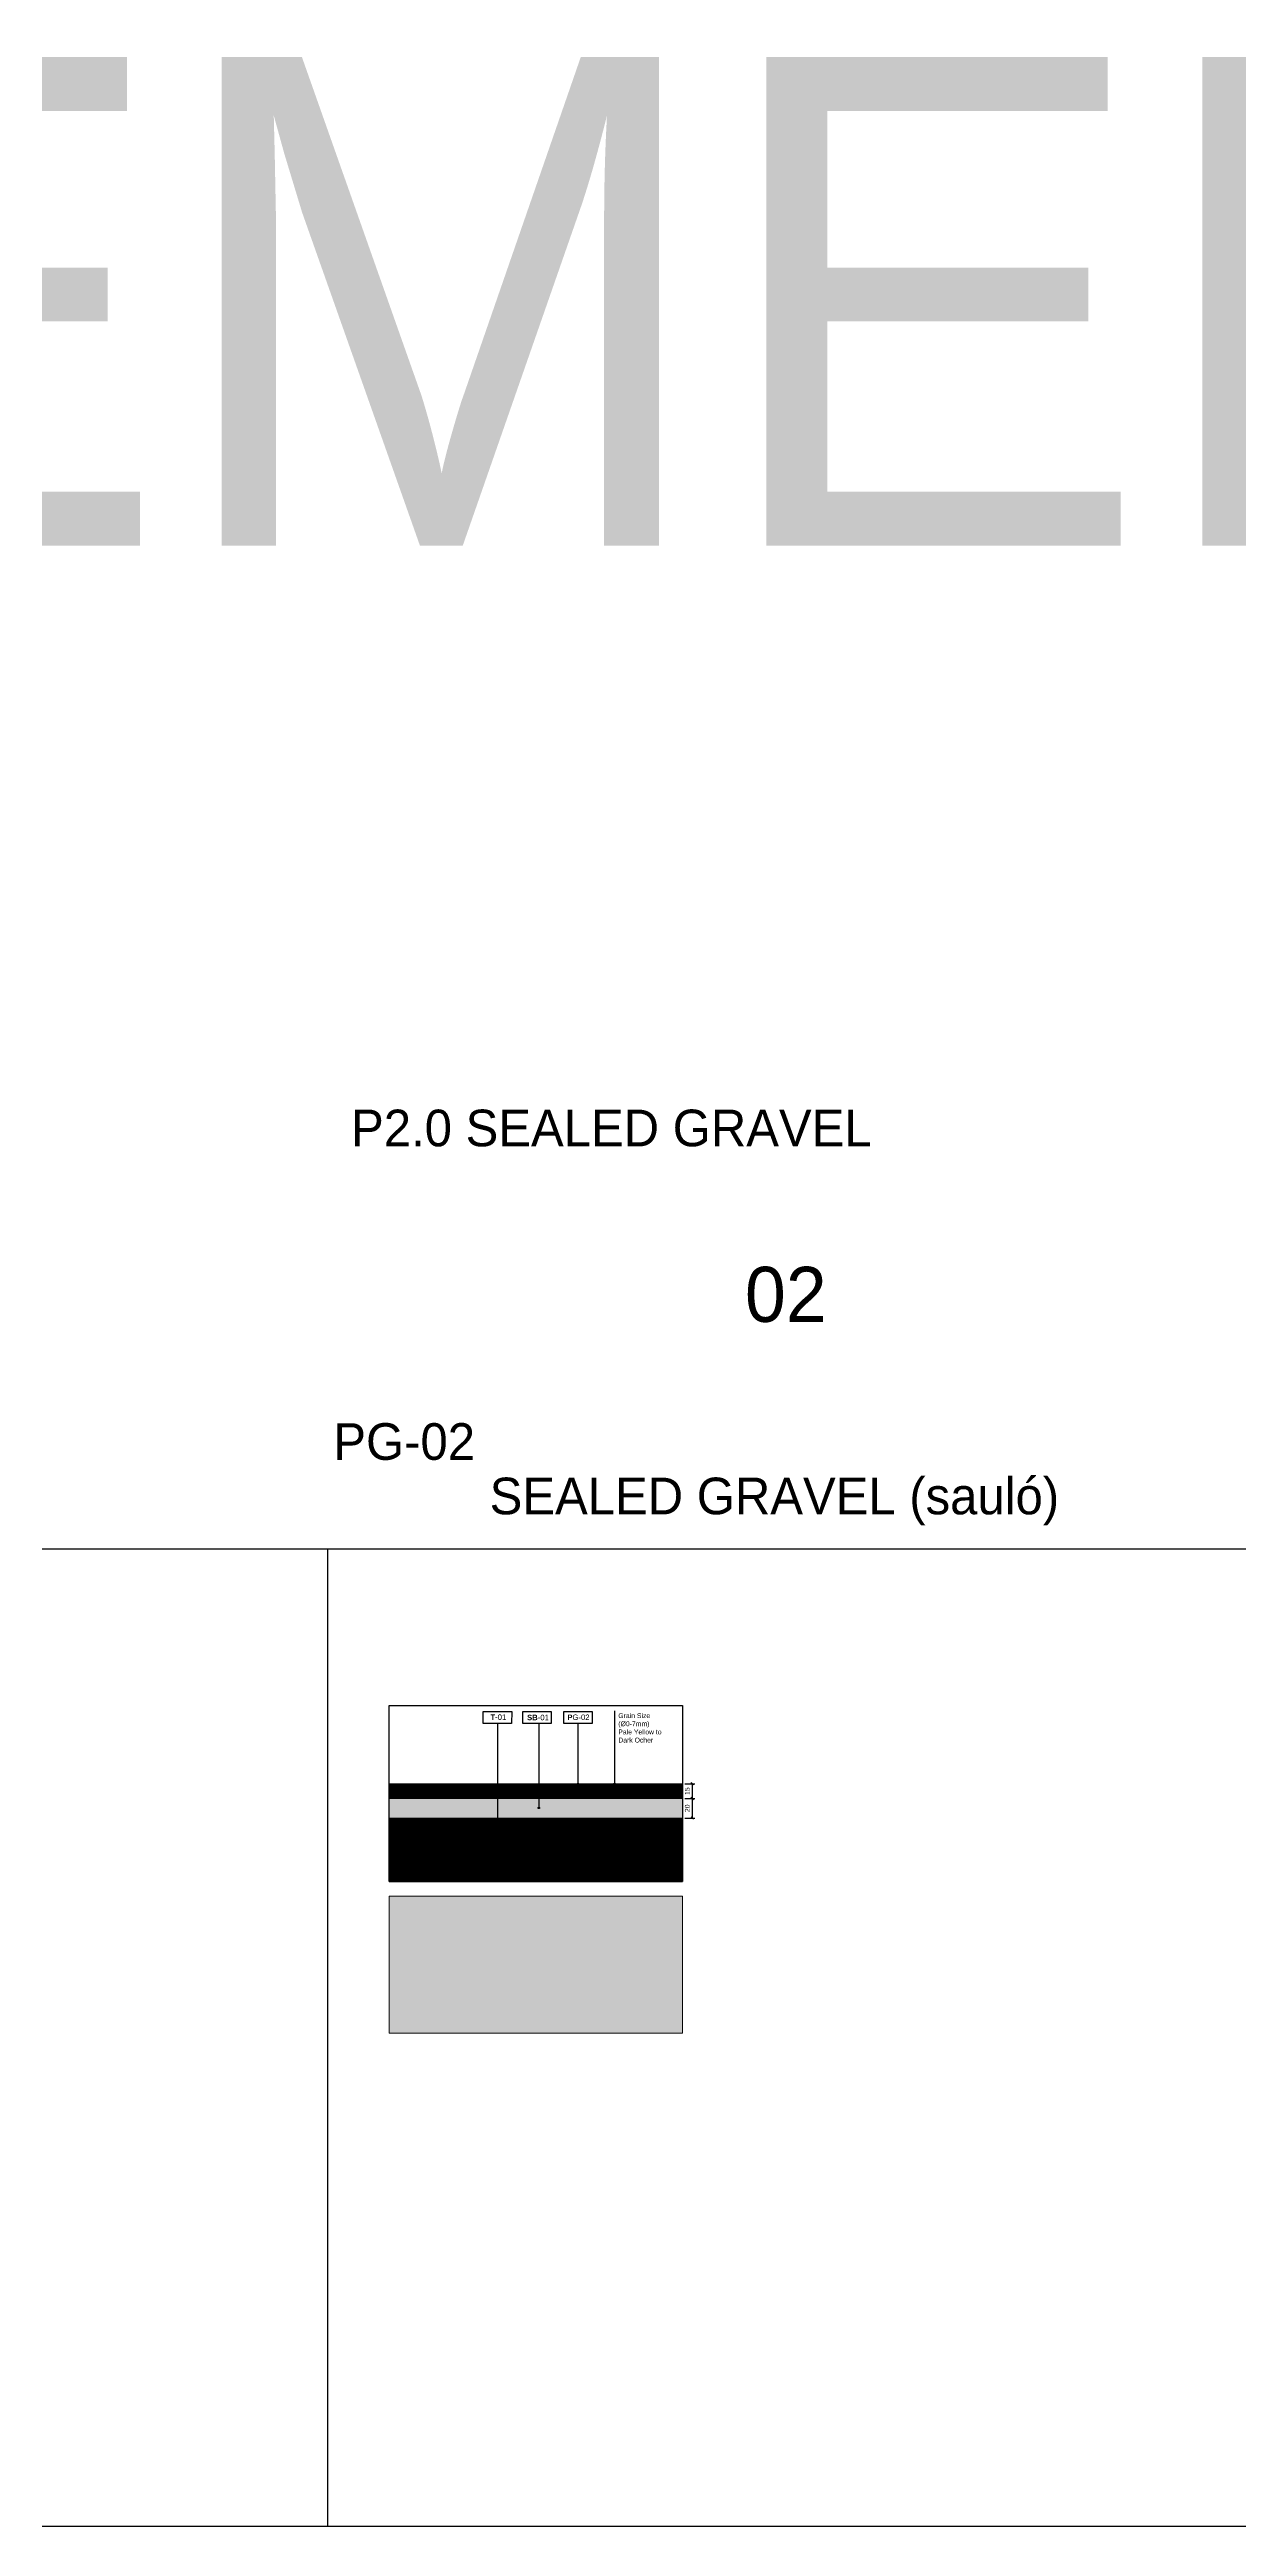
# Model space of a CAD drawing. Header units: metres. Extents: x -325 to 301, y -147 to 149.
# Drawn here: x 178.07 to 190.23, y 123.46 to 148.79 of the extents above; entities that cross this region are included whole.
import ezdxf

# ---------------------------------------------------------------- set-up
doc = ezdxf.new("R2010")
doc.units = ezdxf.units.M
doc.layers.get('Defpoints').update_dxf_attribs({"lineweight": 13})
doc.layers.add('-aux', color=50, linetype='Continuous', plot=False)
doc.layers.add('0-TX-1_25', color=7, linetype='Continuous', true_color=0x3f4f7f)
doc.layers.add('03-TR-Paviment_02_Sealed Gravel', color=7, linetype='Continuous', lineweight=5, true_color=0xd4be8c)
for name, color, linetype, lineweight in [('1-CM', 7, 'Continuous', 0), ('2-L-secció', 1, 'Continuous', 0), ('3-TR Seleccionat', 44, 'Continuous', 0), ('3-TR Tot-u', 37, 'Continuous', 0)]:
    doc.layers.add(name, color=color, linetype=linetype, lineweight=lineweight)
for name, color, linetype in [('A-KEYPLAN_HATCH', 7, 'Continuous'), ('A_TEXT_2', 7, 'Continuous'), ('EIT_0 Llegenda', 7, 'Continuous')]:
    doc.layers.add(name, color=color, linetype=linetype)
doc.styles.get("Standard").update_dxf_attribs({"font": 'arial.ttf'})
doc.styles.add('x-llegenda materials$0$ENGRAVERS', font='TT0586M.TTF')
doc.dimstyles.new('ISO-25', dxfattribs={"dimtxt": 0.1, "dimasz": 0.1, "dimexe": 0.1, "dimexo": 0.1, "dimgap": 0.1, "dimtad": 1, "dimdec": 0, "dimlfac": 100, "dimzin": 9, "dimtxsty": 'Standard', "dimblk": 'OBLIQUE', "dimcen": 0.1, "dimadec": 0, "dimazin": 0, "dimtfac": 1, "dimtdec": 0, "dimtmove": 0, "dimatfit": 3, "dimldrblk": 'OBLIQUE', "dimfxl": 1, "dimarcsym": 0})

# ---------------------------------------------------------------- blocks, each defined once
blk = doc.blocks.new('_Oblique')
at = {"color": 0, "lineweight": -2}
blk.add_line((-0.5, -0.5), (0.5, 0.5), dxfattribs=at)
blk = doc.blocks.new('*D709')
at = {"layer": '0-TX-1_25', "color": 0, "lineweight": -2, "transparency": 16777216}
for p, q in [((184.574, 131.052), (184.674, 131.052)), ((184.649, 131.052), (184.649, 130.902)), ((184.574, 130.902), (184.674, 130.902))]:
    blk.add_line(p, q, dxfattribs=at)
at = {"layer": 'Defpoints', "color": 0, "transparency": 16777216}
for p in [(184.549, 131.052), (184.549, 130.902), (184.649, 130.902)]:
    blk.add_point(p, dxfattribs=at)
at = {"layer": '0-TX-1_25', "color": 0, "lineweight": -2, "transparency": 16777216, "xscale": 0.025, "yscale": 0.025, "zscale": 0.025}
for p, rotation in [((184.649, 131.052), 90), ((184.649, 130.902), 270)]:
    blk.add_blockref('_Oblique', p, dxfattribs=dict(at, rotation=rotation))
at = {"layer": '0-TX-1_25', "color": 0, "transparency": 16777216, "insert": (184.598, 130.977), "char_height": 0.05, "attachment_point": 5, "rotation": 90}
blk.add_mtext('15', dxfattribs=at)
blk = doc.blocks.new('POINT')
at = {"layer": '0-TX-1_25'}
h = blk.add_hatch(dxfattribs=at)
h.set_pattern_fill('ANGLE', color=256)
h.set_pattern_definition([(0, (-83.747, -12.726), (0, 6.985), [5.08, -1.905]), (90, (-83.747, -12.726), (-6.985, 4e-16), [5.08, -1.905])])
edge = h.paths.add_edge_path()
edge.add_arc((0, 0), 0.0075, 0, 360)
h = blk.add_hatch(color=256, dxfattribs=at)
h.dxf.hatch_style = 1
edge = h.paths.add_edge_path()
edge.add_arc((0, 0), 0.0075, 0, 360)
blk.add_circle((0, 0), 0.0075, dxfattribs=at)
blk = doc.blocks.new('*D710')
at = {"layer": '0-TX-1_25', "color": 0, "lineweight": -2, "transparency": 16777216}
for p, q in [((184.574, 130.902), (184.674, 130.902)), ((184.649, 130.902), (184.649, 130.702)), ((184.574, 130.702), (184.674, 130.702))]:
    blk.add_line(p, q, dxfattribs=at)
at = {"layer": 'Defpoints', "color": 0, "transparency": 16777216}
for p in [(184.549, 130.902), (184.549, 130.702), (184.649, 130.702)]:
    blk.add_point(p, dxfattribs=at)
at = {"layer": '0-TX-1_25', "color": 0, "lineweight": -2, "transparency": 16777216, "xscale": 0.025, "yscale": 0.025, "zscale": 0.025}
for p, rotation in [((184.649, 130.902), 90), ((184.649, 130.702), 270)]:
    blk.add_blockref('_Oblique', p, dxfattribs=dict(at, rotation=rotation))
at = {"layer": '0-TX-1_25', "color": 0, "transparency": 16777216, "insert": (184.598, 130.802), "char_height": 0.05, "attachment_point": 5, "rotation": 90}
blk.add_mtext('20', dxfattribs=at)
blk = doc.blocks.new('hatch keyplan 2')
at = {"layer": 'A-KEYPLAN_HATCH'}
blk.add_lwpolyline([(0, 0.0055), (0.0129, 0.0055), (0.0129, 0), (0, 0)], close=True, dxfattribs=at)
blk = doc.blocks.new('hatch keyplan')
at = {"layer": 'A-KEYPLAN_HATCH'}
blk.add_blockref('hatch keyplan 2', (1.4306, 0.8521), dxfattribs=at)
blk = doc.blocks.new('PG02')
at = {"layer": 'A-KEYPLAN_HATCH'}
blk.add_blockref('hatch keyplan', (-1.4296, -0.8521), dxfattribs=at)
at = {"layer": 'A_TEXT_2', "insert": (0.0002, 0.0041), "char_height": 0.0025, "attachment_point": 1}
blk.add_mtext_dynamic_manual_height_columns('\\pi0.00245,t0.01245;{\\fArial|b1|i0|c0|p34;P}G-02', width=0.014562, gutter_width=0.015, heights=[0], dxfattribs=at)
blk = doc.blocks.new('SB-01')
at = {"layer": 'A-KEYPLAN_HATCH'}
blk.add_blockref('hatch keyplan', (-1.4306, -0.8521), dxfattribs=at)
at = {"layer": 'A_TEXT_2', "insert": (-0.0008, 0.004), "char_height": 0.0025, "attachment_point": 1}
blk.add_mtext_dynamic_manual_height_columns('\\pi0.00271;{\\fArial|b1|i0|c0|p34;SB}-01', width=0.014562, gutter_width=0.015, heights=[0], dxfattribs=at)
blk = doc.blocks.new('T-01')
at = {"layer": 'A-KEYPLAN_HATCH'}
blk.add_blockref('hatch keyplan', (-1.4306, -0.8521), dxfattribs=at)
at = {"layer": 'A_TEXT_2', "insert": (-0.0008, 0.0041), "char_height": 0.0025, "attachment_point": 1}
blk.add_mtext_dynamic_manual_height_columns('\\pi0.00405;{\\fArial|b1|i0|c0|p34;T}-01', width=0.014562, gutter_width=0.015, heights=[0], dxfattribs=at)

msp = doc.modelspace()

# ---------------------------------------------------------------- hatches: boundary and pattern name
at = {"layer": '03-TR-Paviment_02_Sealed Gravel'}
h = msp.add_hatch(dxfattribs=at)
h.set_pattern_fill('_USER', color=256, scale=0.008, angle=234.1752, style=0, double=1, pattern_type=0)
h.set_pattern_definition([(234.175244, (0, 0), (0.00648648798, -0.0046824645), []), (324.175244, (0, 0), (0.0046824645, 0.00648648798), [])])
h.paths.add_polyline_path([(184.549, 131.052), (181.549, 131.052), (181.549, 130.902), (184.549, 130.902)])
at = {"layer": '03-TR-Paviment_02_Sealed Gravel', "linetype": 'Continuous'}
h = msp.add_hatch(dxfattribs=at)
h.set_pattern_fill('CROSS', color=256, scale=0.0025)
h.set_pattern_definition([(0, (652974.116715, 2717195.732229), (0.015875, 0.015875), [0.0079375, -0.0238125]), (90, (652974.120684, 2717195.72826), (-0.015875, 0.015875), [0.0079375, -0.0238125])])
h.paths.add_polyline_path([(184.549, 128.502), (181.549, 128.502), (181.549, 129.902), (184.549, 129.902)])
at = {"layer": '3-TR Seleccionat'}
h = msp.add_hatch(dxfattribs=at)
h.set_pattern_fill('ANSI31', color=256, scale=0.002, angle=225, style=0)
h.set_pattern_definition([(270, (10, -4e-13), (0.00635, -1e-18), [])])
h.paths.add_polyline_path([(181.549, 130.052), (184.549, 130.052), (184.549, 130.702), (181.549, 130.702)])
at = {"layer": '3-TR Tot-u'}
h = msp.add_hatch(dxfattribs=at)
h.set_pattern_fill('EARTH', color=256, scale=0.005, style=0)
h.paths.add_polyline_path([(184.549, 130.702), (184.549, 130.902), (181.549, 130.902), (181.549, 130.702)])

# ---------------------------------------------------------------- linework, layer by layer
at = {"layer": '-aux'}
msp.add_lwpolyline([(160.922, 133.457), (290.922, 133.457), (290.922, 123.457), (160.922, 123.457)], close=True, dxfattribs=at)
for points in [[(180.922, 123.457), (180.922, 133.457)], [(181.549, 130.052), (181.549, 131.852), (184.549, 131.852), (184.549, 130.052)], [(181.549, 130.052), (184.549, 130.052)]]:
    msp.add_lwpolyline(points, dxfattribs=at)
at = {"layer": '0-TX-1_25'}
for points in [[(183.854, 131.8), (183.854, 131.052)], [(182.656, 131.669), (182.656, 130.561)], [(183.079, 131.669), (183.079, 130.806)], [(183.479, 131.669), (183.479, 131.052)]]:
    msp.add_lwpolyline(points, dxfattribs=at)
at = {"layer": '1-CM'}
for points in [[(181.549, 131.052), (184.549, 131.052)], [(181.549, 130.902), (184.549, 130.902)], [(181.549, 130.702), (184.549, 130.702)]]:
    msp.add_lwpolyline(points, dxfattribs=at)
at = {"layer": '2-L-secció'}
for p, q in [((181.549, 131.052), (181.549, 130.052)), ((184.549, 131.052), (184.549, 130.052))]:
    msp.add_line(p, q, dxfattribs=at)
msp.add_lwpolyline([(181.549, 129.902), (184.549, 129.902), (184.549, 128.502), (181.549, 128.502)], close=True, dxfattribs=at)

# ---------------------------------------------------------------- block references
at = {"layer": '0-TX-1_25', "xscale": 22.5, "yscale": 22.5, "zscale": 22.5, "rotation": 359.9589107450755}
msp.add_blockref('T-01', (182.511, 131.67), dxfattribs=at)
at = {"layer": '0-TX-1_25', "xscale": 22.5, "yscale": 22.5, "zscale": 22.5}
for name, p in [('SB-01', (182.916, 131.669)), ('PG02', (183.311, 131.669))]:
    msp.add_blockref(name, p, dxfattribs=at)
at = {"layer": '0-TX-1_25'}
for p in [(183.479, 131.052), (183.853, 131.052), (183.079, 130.806), (182.656, 130.561)]:
    msp.add_blockref('POINT', p, dxfattribs=at)

# ---------------------------------------------------------------- texts
at = {"layer": '0-TX-1_25', "insert": (183.892, 131.775), "char_height": 0.05625, "attachment_point": 1}
msp.add_mtext_dynamic_manual_height_columns('{\\H0.88889x;Grain Size (Ø0-7mm)\\PPale Yellow to Dark Ocher}', width=0.49611, gutter_width=0.338, heights=[0], dxfattribs=at)
at = {"layer": 'EIT_0 Llegenda', "attachment_point": 1, "style": 'x-llegenda materials$0$ENGRAVERS'}
for s, insert, char_height, width in [('PAVEMENT DETAILS', (161.449, 148.716), 5, 112.20229), ('02', (185.187, 136.34), 0.5625, 28.81515), ('SEALED GRAVEL (sauló)', (182.576, 134.184), 0.375, 19.2101)]:
    msp.add_mtext(s, dxfattribs=dict(at, insert=insert, char_height=char_height, width=width))
at = {"layer": 'EIT_0 Llegenda', "color": 244, "true_color": 0x991b1e, "char_height": 0.375, "width": 19.2101, "attachment_point": 1, "style": 'x-llegenda materials$0$ENGRAVERS'}
for s, insert in [('P2.0 SEALED GRAVEL', (181.159, 137.948)), ('PG-02', (180.977, 134.741))]:
    msp.add_mtext(s, dxfattribs=dict(at, insert=insert))

# ---------------------------------------------------------------- dimensions: what is measured, and where the dimension line sits
at = {"layer": '0-TX-1_25'}
for base, p1, p2, picture, middle in [((184.649, 130.902), (184.549, 131.052), (184.549, 130.902), '*D709', (184.598, 130.977)), ((184.649, 130.702), (184.549, 130.902), (184.549, 130.702), '*D710', (184.598, 130.802))]:
    dim = msp.add_linear_dim(base=base, p1=p1, p2=p2, angle=90, dimstyle='ISO-25', override={"dimtxt": 0.05, "dimasz": 0.025, "dimexe": 0.025, "dimexo": 0.025, "dimgap": 0.025, "dimblk1": 'Oblique', "dimblk2": 'Oblique', "dimsah": 1, "dimfxl": 0.1, "dimfxlon": 1, "dimarcsym": 1}, dxfattribs=at)
    dim.commit()
    dim.dimension.update_dxf_attribs({"geometry": picture, "text_midpoint": middle})

doc.saveas('drawing.dxf')
